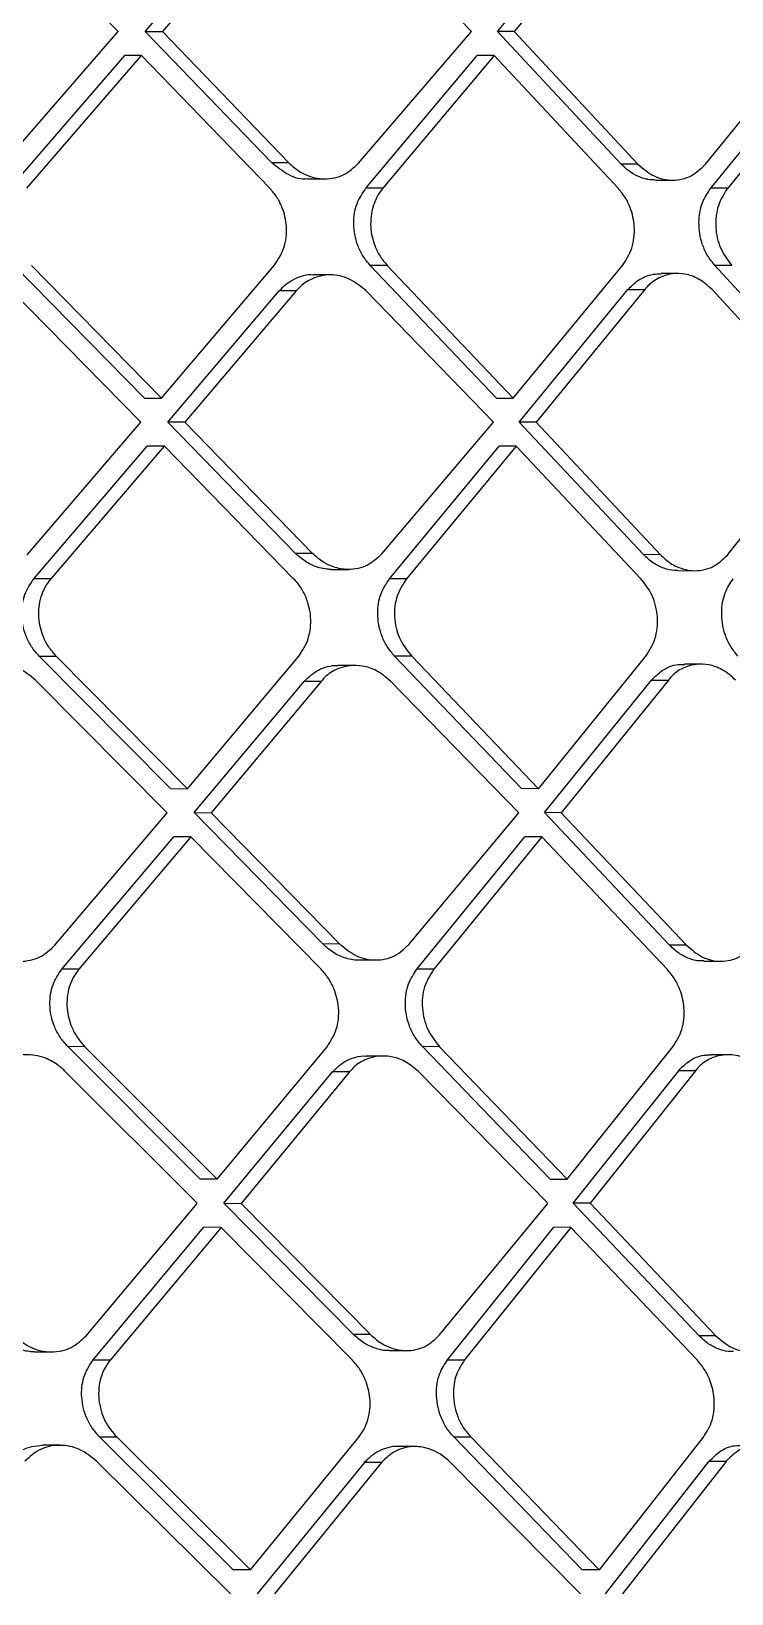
# Model space of a CAD drawing. Extents: x 526 to 610, y 679 to 808.
# Drawn here: x 536.812 to 537.453, y 741.962 to 743.391 of the extents above; entities that cross this region are included whole.
import ezdxf

# ---------------------------------------------------------------- set-up
doc = ezdxf.new("R2010")
doc.units = 0
doc.header["$MEASUREMENT"] = 0
doc.layers.add('1', color=4, linetype='Continuous')

# ---------------------------------------------------------------- blocks, each defined once
blk = doc.blocks.new('JETSETTER LX')
at = {"layer": '1', "color": 3, "linetype": 'Continuous', "lineweight": 25}
for p, q in [((10.7648, 46.513), (10.6466, 46.6341)), ((10.7896, 46.513), (10.8928, 46.633)), ((10.9083, 46.633), (10.8052, 46.513)), ((11.0878, 46.513), (10.9719, 46.6333)), ((11.1115, 46.513), (11.2125, 46.6342)), ((11.2279, 46.6341), (11.1269, 46.513)), ((10.6596, 46.3918), (10.7648, 46.513)), ((10.9054, 46.393), (10.7896, 46.513)), ((10.7896, 46.513), (10.8052, 46.513)), ((10.8052, 46.513), (10.9209, 46.393)), ((10.9845, 46.3926), (11.0878, 46.513)), ((11.2246, 46.3919), (11.1115, 46.513)), ((11.1269, 46.513), (11.1115, 46.513)), ((11.1269, 46.513), (11.24, 46.3918)), ((11.3017, 46.3918), (11.4005, 46.513)), ((10.7706, 46.491), (10.6656, 46.3699)), ((10.6812, 46.3698), (10.7862, 46.491)), ((10.7862, 46.491), (10.7706, 46.491)), ((10.9033, 46.3698), (10.7862, 46.491)), ((10.9913, 46.3698), (11.093, 46.491)), ((11.1085, 46.491), (11.0068, 46.3698)), ((11.1085, 46.491), (11.093, 46.491)), ((11.2219, 46.3698), (11.1085, 46.491)), ((11.3066, 46.3699), (11.4051, 46.491)), ((11.4205, 46.491), (11.322, 46.3698)), ((10.9209, 46.393), (10.9054, 46.393)), ((11.24, 46.3918), (11.2246, 46.3919)), ((10.938, 46.3784), (10.9536, 46.3783)), ((11.2561, 46.3772), (11.2716, 46.3772)), ((11.0068, 46.3698), (10.9913, 46.3698)), ((11.322, 46.3698), (11.3066, 46.3699)), ((10.6697, 46.2991), (10.7887, 46.178)), ((11.1105, 46.178), (10.9953, 46.2991)), ((11.0108, 46.2991), (10.9953, 46.2991)), ((11.4214, 46.178), (11.3104, 46.2991)), ((11.3258, 46.2991), (11.3104, 46.2991)), ((10.6854, 46.2991), (10.8043, 46.1779)), ((10.8043, 46.1779), (10.9074, 46.2991)), ((10.9588, 46.2905), (10.9433, 46.2906)), ((11.0108, 46.2991), (11.126, 46.1779)), ((11.126, 46.1779), (11.2258, 46.2991)), ((11.2765, 46.2917), (11.2612, 46.2918)), ((10.7855, 46.1559), (10.6663, 46.2771)), ((10.8102, 46.156), (10.9121, 46.2759)), ((10.9276, 46.2759), (10.8258, 46.1559)), ((10.9276, 46.2759), (10.9121, 46.2759)), ((11.1078, 46.1559), (10.9911, 46.2762)), ((11.1313, 46.156), (11.2308, 46.2771)), ((11.2462, 46.2771), (11.1468, 46.1559)), ((11.2308, 46.2771), (11.2462, 46.2771)), ((11.4192, 46.1559), (11.3079, 46.2771)), ((10.7887, 46.178), (10.8043, 46.1779)), ((11.1105, 46.178), (11.126, 46.1779)), ((10.6815, 46.0347), (10.7855, 46.1559)), ((10.9269, 46.0359), (10.8102, 46.156)), ((10.8258, 46.1559), (10.8102, 46.156)), ((10.8258, 46.1559), (10.9425, 46.0359)), ((11.0059, 46.0356), (11.1078, 46.1559)), ((11.2451, 46.0348), (11.1313, 46.156)), ((11.1468, 46.1559), (11.1313, 46.156)), ((11.1468, 46.1559), (11.2605, 46.0347)), ((11.322, 46.0348), (11.4192, 46.1559)), ((10.6877, 46.0128), (10.7914, 46.1339)), ((10.7034, 46.0127), (10.807, 46.1339)), ((10.807, 46.1339), (10.7914, 46.1339)), ((10.9252, 46.0127), (10.807, 46.1339)), ((11.0129, 46.0128), (11.1131, 46.1339)), ((11.1286, 46.1339), (11.0284, 46.0127)), ((11.1286, 46.1339), (11.1131, 46.1339)), ((11.2427, 46.0127), (11.1286, 46.1339)), ((10.9425, 46.0359), (10.9269, 46.0359)), ((11.2605, 46.0347), (11.2451, 46.0348)), ((10.9596, 46.0213), (10.9752, 46.0213)), ((11.2765, 46.0202), (11.2921, 46.0201)), ((10.7034, 46.0127), (10.6877, 46.0128)), ((11.0284, 46.0127), (11.0129, 46.0128)), ((10.8125, 45.8209), (10.6925, 45.9421)), ((10.6925, 45.9421), (10.7082, 45.942)), ((10.8281, 45.8208), (10.7082, 45.942)), ((10.8281, 45.8208), (10.9299, 45.942)), ((11.1335, 45.8209), (11.0175, 45.9421)), ((11.0331, 45.942), (11.0176, 45.9421)), ((11.0331, 45.942), (11.149, 45.8208)), ((11.149, 45.8208), (11.2472, 45.942)), ((10.9814, 45.9335), (10.9657, 45.9335)), ((11.2978, 45.9347), (11.2825, 45.9347)), ((10.8096, 45.7988), (10.6893, 45.92)), ((10.8342, 45.7989), (10.9347, 45.9189)), ((10.9503, 45.9188), (10.8498, 45.7988)), ((10.9503, 45.9188), (10.9347, 45.9189)), ((11.1311, 45.7988), (11.0136, 45.9192)), ((11.1544, 45.7989), (11.2524, 45.9201)), ((11.2678, 45.92), (11.1699, 45.7988)), ((11.2524, 45.9201), (11.2678, 45.92)), ((10.8125, 45.8209), (10.8281, 45.8208)), ((11.149, 45.8208), (11.1335, 45.8209)), ((10.7069, 45.6777), (10.8096, 45.7988)), ((10.9518, 45.6789), (10.8342, 45.7989)), ((10.8342, 45.7989), (10.8498, 45.7988)), ((10.8498, 45.7988), (10.9674, 45.6788)), ((11.0306, 45.6785), (11.1311, 45.7988)), ((11.2689, 45.6777), (11.1544, 45.7989)), ((11.1699, 45.7988), (11.1544, 45.7989)), ((11.1699, 45.7988), (11.2843, 45.6777)), ((10.7132, 45.6557), (10.8157, 45.7769)), ((10.8313, 45.7768), (10.7289, 45.6557)), ((10.8313, 45.7768), (10.8157, 45.7769)), ((10.9504, 45.6557), (10.8313, 45.7768)), ((11.0378, 45.6557), (11.1365, 45.7769)), ((11.152, 45.7768), (11.0533, 45.6557)), ((11.152, 45.7768), (11.1365, 45.7769)), ((11.2668, 45.6557), (11.152, 45.7768)), ((10.9674, 45.6788), (10.9518, 45.6789)), ((11.2843, 45.6777), (11.2689, 45.6777)), ((10.9846, 45.6642), (11.0002, 45.6642)), ((11.3003, 45.6631), (11.3159, 45.663)), ((10.7289, 45.6557), (10.7132, 45.6557)), ((11.0533, 45.6557), (11.0378, 45.6557)), ((10.8396, 45.4638), (10.7187, 45.585)), ((10.7344, 45.5849), (10.7187, 45.585)), ((10.7344, 45.5849), (10.8553, 45.4638)), ((10.8553, 45.4638), (10.9557, 45.5849)), ((11.1597, 45.4638), (11.0431, 45.585)), ((11.0586, 45.5849), (11.0431, 45.585)), ((11.0586, 45.5849), (11.1752, 45.4638)), ((11.1752, 45.4638), (11.272, 45.5849)), ((11.0072, 45.5764), (10.9915, 45.5764)), ((11.3223, 45.5776), (11.307, 45.5776)), ((10.837, 45.4418), (10.7157, 45.5629)), ((10.8615, 45.4418), (10.9607, 45.5618)), ((10.9763, 45.5618), (10.8771, 45.4417)), ((10.9763, 45.5618), (10.9607, 45.5618)), ((11.1576, 45.4418), (11.0394, 45.5621)), ((11.1808, 45.4418), (11.2772, 45.563)), ((11.2927, 45.5629), (11.1963, 45.4418)), ((11.2927, 45.5629), (11.2772, 45.563)), ((10.8553, 45.4638), (10.8396, 45.4638)), ((11.1597, 45.4638), (11.1752, 45.4638)), ((10.7354, 45.3206), (10.837, 45.4417)), ((10.98, 45.3218), (10.8615, 45.4418)), ((10.8615, 45.4418), (10.8771, 45.4417)), ((10.8771, 45.4417), (10.9956, 45.3217)), ((11.0586, 45.3214), (11.1576, 45.4417)), ((11.2959, 45.3206), (11.1808, 45.4418)), ((11.1963, 45.4418), (11.1808, 45.4418)), ((11.1963, 45.4418), (11.3113, 45.3206)), ((10.7419, 45.2986), (10.8432, 45.4198)), ((10.8589, 45.4197), (10.7577, 45.2986)), ((10.8589, 45.4197), (10.8432, 45.4198)), ((10.9787, 45.2986), (10.8589, 45.4197)), ((11.0659, 45.2986), (11.1632, 45.4198)), ((11.1787, 45.4197), (11.0814, 45.2986)), ((11.1787, 45.4197), (11.1632, 45.4198)), ((11.2941, 45.2986), (11.1787, 45.4197)), ((10.9956, 45.3217), (10.98, 45.3218)), ((11.3113, 45.3206), (11.2959, 45.3206)), ((10.688, 45.306), (10.7037, 45.3059)), ((11.0128, 45.3071), (11.0284, 45.3071)), ((10.7419, 45.2986), (10.7577, 45.2986)), ((11.0659, 45.2986), (11.0814, 45.2986)), ((10.8699, 45.1067), (10.748, 45.2279)), ((10.7637, 45.2278), (10.748, 45.2279)), ((10.7637, 45.2278), (10.8856, 45.1067)), ((10.8856, 45.1067), (10.9847, 45.2278)), ((11.1891, 45.1067), (11.0718, 45.2279)), ((11.0874, 45.2278), (11.0718, 45.2279)), ((11.0874, 45.2278), (11.2046, 45.1067)), ((11.2047, 45.1067), (11.2998, 45.2279)), ((10.7113, 45.2205), (10.6956, 45.2205)), ((11.036, 45.2193), (11.0204, 45.2194)), ((10.8675, 45.0847), (10.7453, 45.2058)), ((10.9899, 45.2047), (10.8919, 45.0847)), ((11.0055, 45.2047), (10.9076, 45.0847)), ((11.0055, 45.2047), (10.9899, 45.2047)), ((11.1873, 45.0847), (11.0684, 45.205)), ((11.2103, 45.0847), (11.3052, 45.2059)), ((11.3207, 45.2058), (11.2258, 45.0847)), ((11.3052, 45.2059), (11.3207, 45.2059)), ((10.8856, 45.1067), (10.8699, 45.1067)), ((11.2047, 45.1067), (11.1891, 45.1067))]:
    blk.add_line(p, q, dxfattribs=at)
for points, knots in [([(10.938, 46.3784), (10.938, 46.3784), (10.9322, 46.3772), (10.9198, 46.3813), (10.9102, 46.3891), (10.9054, 46.393)], [0, 0, 0, 0, 0.002508, 0.50139, 1, 1, 1, 1]), ([(10.9209, 46.393), (10.9225, 46.3915), (10.927, 46.3871), (10.9376, 46.3807), (10.9507, 46.3776), (10.9626, 46.379), (10.9738, 46.3827), (10.9803, 46.3887), (10.9845, 46.3926)], [0, 0, 0, 0, 0.08409, 0.250223, 0.499448, 0.635496, 0.764377, 1, 1, 1, 1]), ([(11.2561, 46.3773), (11.2538, 46.3774), (11.2515, 46.3774), (11.2491, 46.3779), (11.2491, 46.3779), (11.2491, 46.3779), (11.2491, 46.3779), (11.2491, 46.3779), (11.249, 46.3779), (11.2473, 46.3782), (11.2427, 46.3794), (11.2341, 46.3831), (11.2281, 46.3886), (11.2246, 46.3919)], [0, 0, 0, 0, 0.204183, 0.204206, 0.204218, 0.20424, 0.204423, 0.204794, 0.208042, 0.216023, 0.351135, 0.612668, 1, 1, 1, 1]), ([(11.24, 46.3918), (11.2447, 46.3877), (11.2541, 46.3796), (11.269, 46.3765), (11.2805, 46.3779), (11.2913, 46.3817), (11.2976, 46.3878), (11.3017, 46.3918)], [0, 0, 0, 0, 0.249707, 0.499158, 0.632476, 0.760519, 1, 1, 1, 1]), ([(10.9074, 46.2991), (10.9108, 46.3042), (10.916, 46.312), (10.9186, 46.3247), (10.919, 46.3374), (10.916, 46.3502), (10.9101, 46.3619), (10.9057, 46.3671), (10.9033, 46.3698)], [0, 0, 0, 0, 0.2472, 0.373121, 0.500379, 0.730936, 0.86074, 1, 1, 1, 1]), ([(10.9953, 46.2991), (10.993, 46.3019), (10.9883, 46.3074), (10.9837, 46.3172), (10.9808, 46.3273), (10.9796, 46.3403), (10.9819, 46.3559), (10.9883, 46.3653), (10.9913, 46.3698)], [0, 0, 0, 0, 0.143057, 0.280834, 0.413413, 0.540884, 0.779835, 1, 1, 1, 1]), ([(11.0068, 46.3698), (11.005, 46.3674), (11.0014, 46.3625), (10.9977, 46.3536), (10.9957, 46.3441), (10.9953, 46.3316), (10.9982, 46.3189), (11.004, 46.3072), (11.0085, 46.3018), (11.0108, 46.2991)], [0, 0, 0, 0, 0.124409, 0.249235, 0.374659, 0.500857, 0.726928, 0.857677, 1, 1, 1, 1]), ([(11.2258, 46.2991), (11.229, 46.3042), (11.234, 46.3119), (11.2366, 46.3246), (11.237, 46.3372), (11.2342, 46.3499), (11.2286, 46.3617), (11.2242, 46.367), (11.2219, 46.3698)], [0, 0, 0, 0, 0.244999, 0.371429, 0.500157, 0.727138, 0.857934, 1, 1, 1, 1]), ([(11.3104, 46.2991), (11.308, 46.302), (11.3034, 46.3077), (11.2989, 46.3178), (11.2962, 46.3282), (11.2953, 46.3413), (11.2977, 46.3564), (11.3037, 46.3655), (11.3066, 46.3699)], [0, 0, 0, 0, 0.147992, 0.289391, 0.424233, 0.552558, 0.788818, 1, 1, 1, 1]), ([(11.322, 46.3698), (11.3187, 46.3647), (11.3138, 46.357), (11.3112, 46.3443), (11.3108, 46.3312), (11.3143, 46.3144), (11.322, 46.3042), (11.3258, 46.2991)], [0, 0, 0, 0, 0.246673, 0.372888, 0.500757, 0.750116, 1, 1, 1, 1]), ([(10.9121, 46.276), (10.9142, 46.2782), (10.9184, 46.2827), (10.9285, 46.2883), (10.9374, 46.2918), (10.9431, 46.2905), (10.9433, 46.2905)], [0, 0, 0, 0, 0.253871, 0.503602, 0.989516, 1, 1, 1, 1]), ([(10.9911, 46.2762), (10.9862, 46.2802), (10.9765, 46.2882), (10.9614, 46.2912), (10.9493, 46.2898), (10.9389, 46.2859), (10.9312, 46.2805), (10.928, 46.2763), (10.9276, 46.2759)], [0, 0, 0, 0, 0.249681, 0.498582, 0.627856, 0.773812, 0.975899, 1, 1, 1, 1]), ([(11.2308, 46.2771), (11.2337, 46.28), (11.2403, 46.2868), (11.2514, 46.2913), (11.2588, 46.2915), (11.2612, 46.2916)], [0, 0, 0, 0, 0.343562, 0.790131, 1, 1, 1, 1]), ([(11.3079, 46.2771), (11.3039, 46.2807), (11.2964, 46.2874), (11.2835, 46.2917), (11.2722, 46.292), (11.261, 46.2892), (11.253, 46.2843), (11.2479, 46.2794), (11.2467, 46.2777), (11.2462, 46.2771)], [0, 0, 0, 0, 0.215693, 0.40556, 0.569535, 0.707569, 0.905124, 0.965332, 1, 1, 1, 1]), ([(10.9596, 46.0213), (10.9596, 46.0213), (10.9583, 46.0212), (10.9545, 46.0216), (10.9475, 46.0228), (10.9373, 46.0269), (10.9307, 46.0326), (10.9269, 46.0359)], [0, 0, 0, 0, 0.00739, 0.110739, 0.310825, 0.607381, 1, 1, 1, 1]), ([(11.0059, 46.0356), (11.0017, 46.0316), (10.9952, 46.0256), (10.9841, 46.0219), (10.9736, 46.0207), (10.9626, 46.0227), (10.9515, 46.0278), (10.9457, 46.033), (10.9425, 46.0359)], [0, 0, 0, 0, 0.237298, 0.365609, 0.500167, 0.69057, 0.8305, 1, 1, 1, 1]), ([(11.2765, 46.0204), (11.2754, 46.0203), (11.2711, 46.0201), (11.2634, 46.0222), (11.2537, 46.0267), (11.248, 46.0321), (11.2451, 46.0348)], [0, 0, 0, 0, 0.100341, 0.380223, 0.680101, 1, 1, 1, 1]), ([(11.2605, 46.0347), (11.2635, 46.032), (11.268, 46.0277), (11.2786, 46.022), (11.2895, 46.0194), (11.3009, 46.0208), (11.3117, 46.0246), (11.3179, 46.0307), (11.322, 46.0347)], [0, 0, 0, 0, 0.159802, 0.250596, 0.499748, 0.631324, 0.758682, 1, 1, 1, 1]), ([(10.6925, 45.9421), (10.6901, 45.9448), (10.6853, 45.9502), (10.6804, 45.96), (10.6773, 45.97), (10.676, 45.9831), (10.6781, 45.9987), (10.6846, 46.0082), (10.6877, 46.0128)], [0, 0, 0, 0, 0.14265, 0.280019, 0.412241, 0.539465, 0.778483, 1, 1, 1, 1]), ([(10.7082, 45.942), (10.7058, 45.9448), (10.7011, 45.95), (10.695, 45.9617), (10.6919, 45.9744), (10.6921, 45.987), (10.6941, 45.9965), (10.6978, 46.0054), (10.7015, 46.0103), (10.7034, 46.0127)], [0, 0, 0, 0, 0.141476, 0.271889, 0.498955, 0.625061, 0.750418, 0.875304, 1, 1, 1, 1]), ([(10.9299, 45.942), (10.9333, 45.9471), (10.9383, 45.9549), (10.9408, 45.9676), (10.941, 45.9775), (10.9394, 45.9879), (10.9356, 45.9984), (10.9306, 46.0069), (10.9266, 46.0113), (10.9252, 46.0127)], [0, 0, 0, 0, 0.245677, 0.371926, 0.499867, 0.622554, 0.770387, 0.921277, 1, 1, 1, 1]), ([(11.0175, 45.942), (11.0151, 45.9449), (11.0104, 45.9505), (11.0056, 45.9605), (11.0027, 45.9707), (11.0016, 45.9838), (11.0038, 45.9991), (11.01, 46.0084), (11.0129, 46.0128)], [0, 0, 0, 0, 0.146292, 0.286396, 0.420382, 0.548332, 0.785443, 1, 1, 1, 1]), ([(11.0284, 46.0127), (11.0251, 46.0077), (11.0185, 45.9975), (11.0164, 45.9778), (11.0207, 45.9577), (11.0289, 45.9473), (11.0331, 45.942)], [0, 0, 0, 0, 0.242262, 0.488911, 0.741124, 1, 1, 1, 1]), ([(11.2472, 45.942), (11.2504, 45.9471), (11.2553, 45.9547), (11.2578, 45.9675), (11.258, 45.9776), (11.2564, 45.9878), (11.2523, 46.0004), (11.2465, 46.0079), (11.2427, 46.0127)], [0, 0, 0, 0, 0.243219, 0.370113, 0.500156, 0.633015, 0.760749, 1, 1, 1, 1]), ([(11.3314, 45.9421), (11.3289, 45.9451), (11.3242, 45.9509), (11.3195, 45.9614), (11.3169, 45.9719), (11.3161, 45.985), (11.3185, 45.9998), (11.3243, 46.0087), (11.327, 46.0128)], [0, 0, 0, 0, 0.153093, 0.29815, 0.435198, 0.564266, 0.797627, 1, 1, 1, 1]), ([(10.6893, 45.92), (10.6843, 45.9241), (10.6743, 45.9322), (10.6584, 45.9353), (10.646, 45.9339), (10.6344, 45.9301), (10.6278, 45.9239), (10.6235, 45.92)], [0, 0, 0, 0, 0.249669, 0.498787, 0.637136, 0.766867, 1, 1, 1, 1]), ([(10.9347, 45.9189), (10.9388, 45.9228), (10.9452, 45.9289), (10.9563, 45.9327), (10.9624, 45.9337), (10.9657, 45.9335), (10.9657, 45.9335)], [0, 0, 0, 0, 0.46828, 0.724263, 0.994419, 1, 1, 1, 1]), ([(11.0136, 45.9192), (11.0095, 45.9227), (11.0018, 45.9292), (10.9887, 45.9334), (10.9772, 45.9337), (10.9658, 45.931), (10.9564, 45.9259), (10.9518, 45.9206), (10.9503, 45.9188)], [0, 0, 0, 0, 0.213576, 0.401913, 0.564955, 0.702662, 0.901439, 1, 1, 1, 1]), ([(11.2524, 45.9201), (11.2555, 45.9232), (11.2624, 45.9302), (11.2734, 45.9345), (11.2805, 45.9345), (11.2825, 45.9345)], [0, 0, 0, 0, 0.371928, 0.82807, 1, 1, 1, 1]), ([(11.3292, 45.92), (11.3253, 45.9236), (11.3179, 45.9302), (11.3053, 45.9345), (11.2941, 45.935), (11.283, 45.9323), (11.2736, 45.9272), (11.2693, 45.9218), (11.2678, 45.92)], [0, 0, 0, 0, 0.211658, 0.398605, 0.560792, 0.698186, 0.897981, 1, 1, 1, 1]), ([(10.6411, 45.6777), (10.6411, 45.6776), (10.6412, 45.6775), (10.6416, 45.6772), (10.6428, 45.676), (10.6476, 45.6719), (10.6581, 45.6654), (10.6721, 45.6623), (10.6844, 45.6637), (10.696, 45.6675), (10.7026, 45.6737), (10.7069, 45.6777)], [0, 0, 0, 0, 0.002153, 0.006108, 0.019425, 0.067674, 0.250126, 0.499395, 0.635452, 0.764302, 1, 1, 1, 1]), ([(10.9846, 45.6643), (10.9845, 45.6642), (10.9802, 45.6638), (10.9724, 45.6657), (10.9612, 45.6705), (10.9552, 45.6759), (10.9518, 45.6789)], [0, 0, 0, 0, 0.008189, 0.366895, 0.649336, 1, 1, 1, 1]), ([(10.9674, 45.6788), (10.9723, 45.6748), (10.982, 45.6667), (10.9972, 45.6636), (11.009, 45.6648), (11.02, 45.6685), (11.0265, 45.6745), (11.0306, 45.6785)], [0, 0, 0, 0, 0.249719, 0.499151, 0.632688, 0.760764, 1, 1, 1, 1]), ([(11.3003, 45.6633), (11.2989, 45.6633), (11.2943, 45.6631), (11.2866, 45.6653), (11.2772, 45.6699), (11.2717, 45.6751), (11.2689, 45.6777)], [0, 0, 0, 0, 0.125482, 0.400228, 0.691717, 1, 1, 1, 1]), ([(11.2843, 45.6777), (11.2891, 45.6736), (11.2985, 45.6655), (11.3132, 45.6624), (11.3245, 45.6637), (11.3353, 45.6675), (11.3414, 45.6736), (11.3455, 45.6777)], [0, 0, 0, 0, 0.249605, 0.499296, 0.629507, 0.756481, 1, 1, 1, 1]), ([(10.7186, 45.585), (10.7162, 45.5878), (10.7113, 45.5933), (10.7063, 45.6031), (10.7032, 45.6133), (10.7018, 45.6264), (10.7039, 45.6418), (10.7102, 45.6512), (10.7132, 45.6557)], [0, 0, 0, 0, 0.144953, 0.28398, 0.417204, 0.544767, 0.782469, 1, 1, 1, 1]), ([(10.7289, 45.6557), (10.7271, 45.6532), (10.7234, 45.6483), (10.7198, 45.6395), (10.7179, 45.6299), (10.7178, 45.6173), (10.721, 45.6047), (10.7272, 45.593), (10.7319, 45.5877), (10.7344, 45.5849)], [0, 0, 0, 0, 0.123839, 0.248398, 0.373971, 0.500845, 0.725447, 0.856552, 1, 1, 1, 1]), ([(10.9557, 45.5849), (10.959, 45.59), (10.964, 45.5977), (10.9664, 45.6105), (10.9666, 45.6231), (10.9634, 45.6358), (10.9574, 45.6475), (10.9528, 45.6529), (10.9504, 45.6557)], [0, 0, 0, 0, 0.244425, 0.371, 0.50018, 0.724821, 0.856181, 1, 1, 1, 1]), ([(11.0431, 45.585), (11.0406, 45.5879), (11.0357, 45.5936), (11.0308, 45.6038), (11.028, 45.6142), (11.0268, 45.6272), (11.029, 45.6423), (11.035, 45.6514), (11.0378, 45.6557)], [0, 0, 0, 0, 0.149618, 0.292113, 0.427546, 0.555988, 0.791212, 1, 1, 1, 1]), ([(11.0533, 45.6557), (11.05, 45.6505), (11.0451, 45.6428), (11.0427, 45.63), (11.0426, 45.6169), (11.0466, 45.6002), (11.0546, 45.59), (11.0586, 45.5849)], [0, 0, 0, 0, 0.245744, 0.372149, 0.500747, 0.749895, 1, 1, 1, 1]), ([(11.272, 45.5849), (11.2751, 45.5899), (11.2799, 45.5976), (11.2822, 45.6103), (11.2824, 45.6227), (11.2795, 45.6352), (11.2739, 45.6471), (11.2693, 45.6527), (11.2668, 45.6557)], [0, 0, 0, 0, 0.241174, 0.368535, 0.499987, 0.714854, 0.848739, 1, 1, 1, 1]), ([(10.7157, 45.5629), (10.7152, 45.5634), (10.7138, 45.5648), (10.7088, 45.569), (10.6985, 45.5753), (10.6847, 45.5783), (10.6724, 45.5769), (10.6608, 45.573), (10.6542, 45.5669), (10.6499, 45.5629)], [0, 0, 0, 0, 0.026857, 0.077648, 0.250598, 0.499463, 0.636584, 0.765781, 1, 1, 1, 1]), ([(10.9607, 45.5618), (10.9648, 45.5658), (10.9711, 45.5719), (10.9821, 45.5755), (10.9882, 45.5769), (10.9914, 45.5764), (10.9915, 45.5764)], [0, 0, 0, 0, 0.471951, 0.72728, 0.995156, 1, 1, 1, 1]), ([(11.0394, 45.5621), (11.0354, 45.5655), (11.0277, 45.572), (11.0149, 45.5762), (11.0034, 45.5767), (10.9921, 45.5741), (10.9824, 45.569), (10.9779, 45.5636), (10.9763, 45.5618)], [0, 0, 0, 0, 0.210151, 0.395998, 0.557497, 0.694629, 0.895226, 1, 1, 1, 1]), ([(11.2772, 45.563), (11.2804, 45.5663), (11.2875, 45.5735), (11.2986, 45.5775), (11.3054, 45.5774), (11.307, 45.5774)], [0, 0, 0, 0, 0.393463, 0.856874, 1, 1, 1, 1]), ([(11.3537, 45.5629), (11.3509, 45.5656), (11.3458, 45.5704), (11.3351, 45.576), (11.3243, 45.5781), (11.3128, 45.5768), (11.3029, 45.5728), (11.2957, 45.5672), (11.293, 45.5634), (11.2927, 45.5629)], [0, 0, 0, 0, 0.153146, 0.283134, 0.502402, 0.626627, 0.793329, 0.975025, 1, 1, 1, 1]), ([(10.688, 45.306), (10.6879, 45.306), (10.6867, 45.3059), (10.6828, 45.3063), (10.6754, 45.3074), (10.6648, 45.3115), (10.6579, 45.3173), (10.6539, 45.3206)], [0, 0, 0, 0, 0.002465, 0.107622, 0.309125, 0.606714, 1, 1, 1, 1]), ([(10.6697, 45.3206), (10.6748, 45.3165), (10.6849, 45.3084), (10.7008, 45.3053), (10.7131, 45.3066), (10.7246, 45.3104), (10.7312, 45.3166), (10.7354, 45.3206)], [0, 0, 0, 0, 0.249672, 0.499176, 0.634451, 0.763062, 1, 1, 1, 1]), ([(11.0128, 45.3072), (11.0127, 45.3072), (11.0081, 45.3067), (11.0001, 45.3088), (10.9889, 45.3138), (10.9831, 45.3189), (10.98, 45.3218)], [0, 0, 0, 0, 0.006761, 0.393379, 0.669367, 1, 1, 1, 1]), ([(10.9956, 45.3217), (10.9986, 45.319), (11.0033, 45.3148), (11.0142, 45.309), (11.0253, 45.3064), (11.037, 45.3077), (11.0481, 45.3114), (11.0544, 45.3174), (11.0586, 45.3214)], [0, 0, 0, 0, 0.16232, 0.250233, 0.499804, 0.631995, 0.759503, 1, 1, 1, 1]), ([(11.3272, 45.3062), (11.3256, 45.3062), (11.3209, 45.3061), (11.3131, 45.3084), (11.3039, 45.313), (11.2986, 45.3181), (11.2959, 45.3206)], [0, 0, 0, 0, 0.145237, 0.415926, 0.70082, 1, 1, 1, 1]), ([(11.3113, 45.3206), (11.3161, 45.3165), (11.3255, 45.3084), (11.3402, 45.3053), (11.3514, 45.3066), (11.362, 45.3103), (11.3681, 45.3165), (11.3722, 45.3206)], [0, 0, 0, 0, 0.249689, 0.49936, 0.628322, 0.754861, 1, 1, 1, 1]), ([(10.748, 45.2279), (10.7454, 45.2307), (10.7405, 45.2363), (10.7354, 45.2463), (10.7322, 45.2565), (10.7308, 45.2696), (10.7328, 45.2849), (10.739, 45.2942), (10.7419, 45.2986)], [0, 0, 0, 0, 0.147132, 0.287727, 0.4219, 0.549785, 0.786245, 1, 1, 1, 1]), ([(10.7577, 45.2986), (10.7559, 45.2961), (10.7522, 45.2912), (10.7487, 45.2823), (10.7468, 45.2727), (10.7469, 45.2625), (10.7488, 45.2524), (10.7534, 45.2399), (10.7596, 45.2326), (10.7637, 45.2278)], [0, 0, 0, 0, 0.123877, 0.248443, 0.374008, 0.50468, 0.635032, 0.761088, 1, 1, 1, 1]), ([(10.9847, 45.2278), (10.9865, 45.2303), (10.99, 45.2352), (10.9934, 45.2441), (10.9952, 45.2536), (10.9952, 45.266), (10.992, 45.2785), (10.986, 45.2903), (10.9812, 45.2957), (10.9788, 45.2986)], [0, 0, 0, 0, 0.124828, 0.249767, 0.375015, 0.500596, 0.721554, 0.853679, 1, 1, 1, 1]), ([(11.0718, 45.2279), (11.0692, 45.2309), (11.0642, 45.2367), (11.0593, 45.2471), (11.0564, 45.2576), (11.0552, 45.2707), (11.0574, 45.2855), (11.0632, 45.2945), (11.0659, 45.2986)], [0, 0, 0, 0, 0.152991, 0.29791, 0.43481, 0.563751, 0.797063, 1, 1, 1, 1]), ([(11.0814, 45.2986), (11.0786, 45.2942), (11.0727, 45.2851), (11.0707, 45.2699), (11.072, 45.2568), (11.075, 45.2465), (11.08, 45.2364), (11.0849, 45.2307), (11.0874, 45.2278)], [0, 0, 0, 0, 0.210764, 0.446652, 0.57493, 0.709868, 0.851537, 1, 1, 1, 1]), ([(11.2998, 45.2279), (11.3029, 45.2328), (11.3076, 45.2404), (11.3098, 45.2532), (11.3099, 45.2653), (11.307, 45.2777), (11.3015, 45.2897), (11.2967, 45.2955), (11.2941, 45.2986)], [0, 0, 0, 0, 0.239333, 0.367149, 0.499923, 0.705308, 0.841585, 1, 1, 1, 1]), ([(10.6637, 45.2059), (10.668, 45.2098), (10.6746, 45.2159), (10.686, 45.2199), (10.6923, 45.2203), (10.6956, 45.2205)], [0, 0, 0, 0, 0.471459, 0.730044, 1, 1, 1, 1]), ([(10.7453, 45.2058), (10.7402, 45.2099), (10.7301, 45.218), (10.7142, 45.2211), (10.7019, 45.2198), (10.6904, 45.216), (10.6838, 45.2098), (10.6795, 45.2059)], [0, 0, 0, 0, 0.250086, 0.49919, 0.635505, 0.764467, 1, 1, 1, 1]), ([(11.0204, 45.2193), (11.0204, 45.2193), (11.0173, 45.2199), (11.0113, 45.2184), (11.0003, 45.2149), (10.994, 45.2087), (10.9898, 45.2047)], [0, 0, 0, 0, 0.002288, 0.268143, 0.52321, 1, 1, 1, 1]), ([(11.0684, 45.205), (11.0653, 45.2078), (11.0595, 45.2128), (11.0484, 45.2179), (11.0374, 45.2199), (11.0269, 45.2186), (11.0159, 45.2148), (11.0096, 45.2087), (11.0055, 45.2047)], [0, 0, 0, 0, 0.165221, 0.303761, 0.500081, 0.633304, 0.761114, 1, 1, 1, 1]), ([(11.3052, 45.2059), (11.3085, 45.2093), (11.3157, 45.2166), (11.3267, 45.2206), (11.3333, 45.2203), (11.3347, 45.2203)], [0, 0, 0, 0, 0.410333, 0.879376, 1, 1, 1, 1]), ([(11.3814, 45.2059), (11.3767, 45.2099), (11.3673, 45.2181), (11.3526, 45.2211), (11.3414, 45.2198), (11.3308, 45.2161), (11.3247, 45.2099), (11.3207, 45.2059)], [0, 0, 0, 0, 0.249656, 0.499345, 0.62958, 0.756549, 1, 1, 1, 1])]:
    blk.add_open_spline(points, degree=3, knots=knots, dxfattribs=at)

msp = doc.modelspace()

# ---------------------------------------------------------------- block references
at = {"layer": '1'}
msp.add_blockref('JETSETTER LX', (526.127, 696.8772), dxfattribs=at)

doc.saveas('drawing.dxf')
